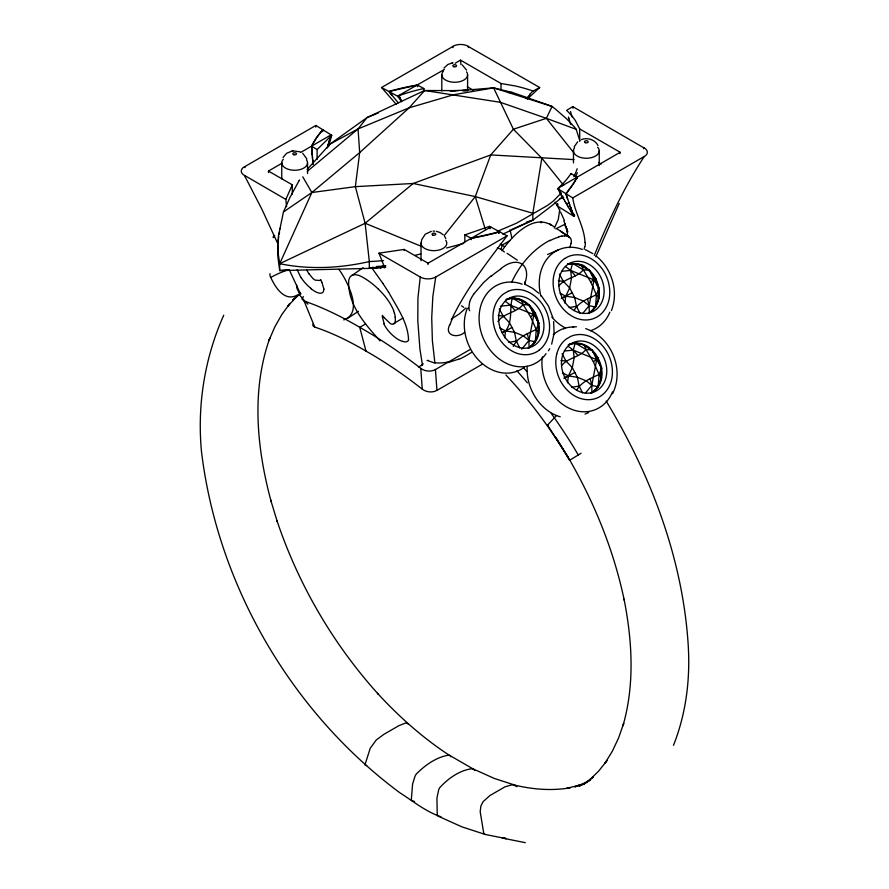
<?xml version="1.0" encoding="UTF-8"?>
<svg xmlns="http://www.w3.org/2000/svg" width="889" height="889" viewBox="0 0 889 889"><rect width="100%" height="100%" fill="white"/><g stroke="black" fill="none" stroke-linecap="round" stroke-linejoin="round"><path stroke-width="1.33" d="M571.027 174.622L571.027 173.477L577.028 177.211L576.917 178.4M398.294 102.835L388.949 91.523L417.397 85.044L423.853 88.511L423.853 91.167M585.006 242.708C584.484 226.984 574.939 213.371 572.749 197.914L557.736 188.646L562.159 184.434A141.373 81.621 0 0 0 571.005 173.477M554.358 228.14L558.292 219.527L559.737 209.526M507.875 298.86C531.889 292.703 551.436 333.92 528.21 348.166C552.536 334.408 532.4 289.714 505.919 299.549M599.175 296.026C600.197 284.924 594.874 273.223 585.406 267.211C582.751 261.31 553.069 264.478 576.372 263.855C597.641 267.789 607.82 301.071 588.396 313.417C594.863 310.239 598.619 303.005 599.175 296.026L598.675 296.237M570.338 343.987C596.063 337.776 613.577 379.159 591.052 393.138C615.621 379.281 594.808 334.053 568.26 344.743M559.648 210.215L557.447 206.004L557.547 203.481M277.812 245.364L277.957 257.632L279.702 270.578L369.313 268.4L385.759 265.633M315.751 127.127L315.862 125.438L331.741 135.25L328.497 146.852M574.15 214.227L574.005 216.416L557.447 206.004L555.003 202.125M534.5 342.187L535.367 341.821L536.234 329.519L538.901 323.085L533.822 314.662L529.366 304.938L523.121 304.56L512.375 298.048L511.508 298.415M594.685 307.438L595.552 307.072L596.419 294.77L599.075 288.336L594.008 279.913L589.551 270.189L583.306 269.812L572.56 263.3L571.694 263.666M597.341 387.159L598.208 386.793L599.075 374.491L601.742 368.057L596.663 359.634L592.207 349.91L585.962 349.533L575.216 343.021L574.35 343.387M567.06 228.651L567.538 236.13L570.527 238.285M277.946 243.319L278.713 236.552M427.931 264.555L428.065 263.211L490.761 227.028L507.074 235.829C486.883 262.633 465.814 289.358 451.423 319.84M471.092 239.497L471.214 238.308L464.836 234.885L464.858 242.041M576.894 178.567L577.028 177.211A157.286 90.811 0 0 1 565.804 193.635L567.671 199.092M620.044 153.641L620.178 152.297L579.695 128.927L575.361 120.56A120.126 69.353 0 0 0 566.626 110.38L572.749 106.602L645.514 148.796A10.79 6.234 0 0 1 645.525 155.731L572.749 197.914M471.092 239.652L471.226 238.296L499.651 231.829L498.729 233.262M534.711 313.539L535.578 313.172L533.822 314.662L528.966 340.431L529.066 347.799M594.897 278.79L595.763 278.424L594.008 279.913L589.151 305.683L589.251 313.05M597.552 358.511L598.419 358.145L596.663 359.634L591.807 385.404L591.907 392.771M504.652 337.809L505.597 330.952L514.52 332.297L523.521 335.942L528.966 340.431L535.367 341.821M564.837 303.06L565.782 296.204L569.649 287.925L571.516 278.001L570.627 270.412L572.56 263.3M567.493 382.781L568.438 375.925L572.305 367.646L574.172 357.722L573.283 350.133L575.216 343.021M502.841 234.14L532.822 220.139L532.822 213.249L541.823 158.164L513.398 129.227L493.606 87.867L462.291 90.434M385.782 267.056L384.548 267.222L378.947 253.176L420.264 277.024L417.941 297.971L417.808 320.862L419.919 349.099L422.375 364.49L423.242 363.823M584.629 246.986L584.162 249.198M279.102 234.218L279.557 231.918M507.074 235.829L435.732 277.024L432.821 296.604L431.721 317.906L432.387 340.787L434.91 363.134L427.942 360.69M501.24 249.053L502.018 245.186L510.186 240.475M571.105 243.319L569.793 247.709M557.447 206.004L557.836 204.214M280.246 228.906L280.435 228.162M408.54 339.731C407.951 322.385 396.827 307.161 388.715 292.325M512.375 298.048C509.053 308.839 513.164 321.051 505.585 330.93L502.196 332.697L505.597 330.952M449.601 324.941C444.189 335.898 457.691 338.587 464.569 332.408M298.948 180.934L290.014 197.325L283.458 211.949L278.435 236.018L277.724 250.409L279.702 263.689L279.702 270.578L287.992 269.756M524.521 284.258C532.278 264.266 517.109 255.321 501.063 268.5M421.442 240.141L425.242 234.185L431.343 231.351M300.793 152.375L331.119 134.85L329.608 139.84M331.119 134.85L330.108 138.173M329.108 141.495L329.986 138.595M328.285 144.185L327.085 148.119M328.852 142.329L327.585 146.463M328.597 143.151L329.419 140.462M469.614 301.916L468.836 308.116M673.495 745.271C685.864 714.2 690.164 680.507 688.33 647.236L688.297 646.436C683.052 559.181 650.992 475.471 606.209 401.083M577.139 168.766L576.661 170.143A107.136 60.885 56.4 0 1 573.816 176.655M551.658 344.143L554.103 333.453L553.636 321.54M611.432 310.583C618.944 291.57 611.832 268.456 595.974 255.888M444.2 235.596L475.271 196.591L490.739 154.919L513.398 129.227L546.379 118.337L576.216 129.338L579.872 140.951M286.602 206.693L285.825 199.414L292.303 184.834L268.434 171.055L281.913 163.265M223.739 315.217C204.77 357.634 197.125 404.739 201.436 450.99L201.503 451.801C217.716 585.595 291.581 712.545 399.894 792.788C413.141 801.222 425.987 811.835 440.977 816.758M577.339 172.71L575.639 176.678M595.863 256.754L619.255 203.425M594.297 255.376C608.365 221.305 623.867 187.646 644.092 156.731M574.127 146.918L577.683 141.773M511.742 282.146C519.698 264.733 532.956 249.242 550.013 240.241M312.961 324.007L312.917 325.819L314.762 327.096A275.079 111.381 49.1 0 1 366.001 351.111A275.079 114.792 48.1 0 1 422.297 389.182C426.42 392.271 432.41 392.882 436.966 390.393L482.371 364.157M489.983 228.773L490.761 227.028L489.517 226.362L464.836 234.885M383.559 260.544A256.788 245.742 42.2 0 1 369.313 261.566C340.009 268.267 309.25 269.812 279.702 263.689L311.85 192.524L359.678 152.575L409.151 107.813L424.62 90.5L455.535 90.634M612.521 393.683C623.645 371.935 613.532 342.81 592.241 331.408M540.768 222.739L541.301 221.617L541.679 222.661M489.517 226.362L488.872 227.751M573.483 152.397L546.379 118.337L552.058 106.447A87.6 3.367 18.3 0 0 547.857 104.891L518.287 94.49A78.71 3.023 18.3 0 0 512.408 92.489L493.606 87.867L453.657 94.734L409.151 107.813L358.056 128.927L330.075 144.051L307.227 169.366M312.85 162.509L312.95 163.987L311.583 146.129L316.495 137.773L322.796 129.716L322.551 131.539L322.796 129.716A157.22 90.767 0 0 0 319.473 133.706A157.286 90.811 0 0 0 311.583 146.129L312.239 154.097M577.028 177.211C574.461 183.512 568.904 188.879 566.06 194.369M513.253 346.443C517.331 337.376 527.688 333.419 536.234 329.519L538.823 333.142L537.956 333.508M574.05 310.605C578.328 302.26 588.262 298.526 596.419 294.77L599.008 298.393L598.141 298.76M576.705 390.327C580.984 381.981 590.918 378.247 599.075 374.491L601.664 378.114L600.797 378.481M283.058 157.464L286.58 153.308L292.359 150.908M299.493 180.011L299.137 180.623M548.446 350.799L549.691 348.71M574.672 215.316L574.005 216.416L573.538 215.649M643.558 148.674L644.092 147.796M501.974 250.754C511.242 236.974 532.111 214.305 550.447 224.639A21.914 10.735 -53.6 0 1 550.924 225.373M498.751 233.229L499.207 232.529M394.594 323.229L393.938 323.963M473.581 294.259L483.505 282.646A48.35 19.591 -47.7 0 1 487.283 279.246L490.839 276.035M443.933 68.086L447.867 64.475L452.412 62.897M307.372 171.277L358.056 128.927L367.057 117.548L424.62 90.5L500.318 102.291L546.379 118.337M396.216 104.246L381.537 87.522L454.612 45.506A10.79 6.234 0 0 1 466.625 45.506L539.69 87.522L527.299 99.079M521.687 349.199L528.966 340.431L527.355 333.731M582.684 313.484L589.151 305.683L587.54 298.982M585.34 393.205L591.807 385.404L590.196 378.703M561.404 192.824L553.758 200.625A122.115 91.345 59.7 0 1 546.846 205.826L516.609 223.139L497.229 231.418M569.271 206.081L568.415 207.104L569.46 208.848M317.117 159.442L317.106 149.574L331.741 135.25M465.958 307.994L459.246 313.973L451.29 319.118M530.022 94.845L529.222 95.656M497.884 321.518C504.085 312.839 516.387 312.85 523.121 304.56L521.221 299.626L520.354 299.993M558.948 285.858C565.137 277.913 576.905 277.835 583.306 269.812L581.406 264.878L580.539 265.244M561.615 365.579C567.793 357.634 579.572 357.556 585.962 349.533L584.062 344.599L583.195 344.965M303.305 296.515L302.038 299.16L304.105 301.027A307.494 124.504 49.1 0 1 359.745 327.319A307.494 128.305 48.1 0 1 420.764 368.379C424.886 371.446 430.876 372.024 435.421 369.535L469.892 349.633M529.099 95.768L526.01 98.59M505.863 374.936C530.266 400.85 551.491 429.676 569.549 460.324L581.05 453.268M556.558 415.485L547.48 425.142A10.412 1.189 -34.6 0 0 548.002 425.231M427.076 360.534L428.042 360.323M563.104 196.336L553.747 204.114A129.461 14.546 -32.7 0 1 546.846 209.548L532.822 220.139L511.631 229.506M536.234 329.519L530.544 316.773L535.578 313.172M596.419 294.77L590.729 282.024L595.763 278.424M599.075 374.491L593.385 361.745L598.419 358.145M279.702 263.689L365.123 223.272L413.207 183.478L490.739 154.919L574.038 159.609M300.838 293.381L292.814 299.915L296.782 296.615L287.703 306.261L289.87 303.505L281.791 314.584L274.801 326.952L268.934 340.554L269.8 338.153C251.131 390.638 256.799 448.367 271.056 501.174L270.701 500.029L277.29 521.721L277.001 520.765C298.448 584.584 333.042 643.969 378.125 693.987L377.492 693.298C398.85 716.578 422.608 737.748 449.056 755.105A9.746 5.29 -57.2 0 1 450.134 755.75L450.901 756.795M330.075 144.051L367.057 117.548L376.48 113.748M343.732 319.896C361.078 313.828 350.922 290.259 344.965 279.09A46.095 18.802 48.5 0 0 341.665 273.423A36.538 14.913 48.4 0 0 339.476 270.145L338.876 269.289M283.458 211.949L311.85 192.524L355.356 186.657L413.207 183.478L475.271 196.591L532.822 213.249M380.059 340.876C365.179 324.307 347.832 304.905 348.666 281.235A46.095 18.825 48.4 0 1 349.566 277.979A36.538 14.913 48.4 0 1 350.488 276.501L363.134 267.667M348.144 318.018L358.411 311.294M384.137 317.617L390.138 323.374A6.467 2.578 47.9 0 0 392.382 324.318L402.85 318.118M422.475 91.878L424.62 90.5M315.862 125.438L243.086 167.632A10.79 6.234 0 0 0 243.086 174.555L285.825 199.414M567.193 205.037L566.671 204.148L568.271 203.159M444.367 69.475L397.583 96.19L381.537 87.522M455.157 63.252L460.546 60.141L501.018 83.51L515.52 86.011A120.126 69.353 0 0 1 533.156 91.056M620.178 152.297L558.625 187.846L560.003 192.257M560.926 186.512L562.081 185.845M563.226 185.19L564.382 184.523M365.579 323.952L359.745 327.33L366.001 351.111M533.167 91.045L539.69 87.522M595.552 307.072L589.151 305.683L583.706 301.193L574.705 297.548L565.782 296.204L561.259 298.537L572.172 292.737L569.649 287.925L563.359 281.324L559.392 274.079M499.218 308.827L503.174 316.073L509.464 322.674L511.986 327.485L505.608 330.941L499.974 328.041M598.208 386.793L591.807 385.404L586.362 380.914L577.361 377.269L568.438 375.925L563.915 378.258L574.827 372.458L572.305 367.646L566.015 361.045L562.059 353.8M570.127 460.024L569.549 460.324M351.811 275.357C356.945 273.123 362.179 276.979 366.468 279.49M435.732 277.024L433.999 277.846A10.79 6.234 0 0 1 421.986 277.846L420.264 277.024M555.725 228.873L564.559 224.45M300.504 292.959C286.369 304.182 276.223 289.281 270.745 277.446A5.023 4.101 61.4 0 1 270.012 273.679M508.108 291.325L503.463 294.003A33.682 27.437 66.8 0 0 493.839 309.383A32.26 26.281 66.8 0 0 493.084 313.906A33.938 27.648 66.8 0 0 496.184 332.83A32.115 26.159 66.8 0 0 499.207 338.631A34.026 27.715 66.8 0 0 512.831 351.477A32.126 26.17 66.8 0 0 518.254 353.7A33.915 27.626 66.8 0 0 535.634 352.377A32.171 26.203 66.8 0 0 539.067 350.266M547.624 254.498L558.725 249.753M588.685 270.556L589.551 270.189M528.499 305.305L529.366 304.938M598.219 288.703L599.075 288.336M538.034 323.452L538.901 323.085M563.637 328.819L565.493 328.03A43.539 35.46 66.8 0 1 551.836 317.106M591.341 350.277L592.207 349.91M600.875 368.424L601.742 368.057M585.018 414.074L588.718 412.485M377.569 113.303L378.392 112.97M458.546 359.189L448.245 362.49M581.45 139.573C587.407 137.25 595.019 139.606 597.941 145.452M373.113 267.156L369.313 268.4L369.313 261.51L365.123 223.272L355.356 186.657L359.678 152.575L358.056 128.927M463.758 243.397L446.589 247.987M526.388 222.106L532.822 220.139M559.003 236.685L561.837 236.074M569.038 307.638L576.472 306.283L579.917 313.15M508.852 342.387L516.287 341.032L519.732 347.888M571.694 387.36L579.128 386.015L582.573 392.871M428.065 263.211L404.173 249.42L378.947 253.176M452.99 62.808L452.145 62.93M292.926 150.819L300.238 151.886M292.092 150.952L293.103 150.797M382.926 283.458L372.08 268.267L385.304 266.856M382.548 267.456L373.391 268.2M385.037 266.922L380.036 267.422L380.736 268.378M382.637 267.167L381.592 267.267M561.837 271.289L570.627 270.412L593.996 279.891M500.407 306.16L510.442 305.16L533.811 314.639M564.493 351.011L573.283 350.133L596.652 359.612M516.909 786.698L512.664 784.609L504.963 786.843L489.917 795.544L483.049 801.722L480.871 806.09L480.193 811.757L483.627 832.56A3.434 2.434 -75.4 0 0 485.172 834.46L501.829 837.76M384.737 266.044L382.103 266.211M380.359 266.3L378.981 266.367M383.148 266.267L381.892 266.322M378.436 266.389L376.603 266.456M467.225 90.1L449.978 90.756L458.191 90.667M433.132 231.129L434.677 231.129M559.881 198.491L562.97 198.369A142.451 82.244 0 0 0 563.559 197.747M512.408 92.489L508.086 92.467M572.86 326.796L576.428 326.83M564.604 235.829L567.604 236.196M365.69 765.44L366.679 765.485M466.203 91.034L462.88 90.845M558.37 280.768L563.359 281.324M498.184 315.506L503.174 316.073M561.026 360.49L566.015 361.045M414.641 801.556L411.551 800.478A3.856 2.089 -57.2 0 1 411.429 799.644A112.692 61.197 -57.2 0 1 411.474 797.666L412.607 784.009L415.085 775.997A9.768 5.312 -57.2 0 1 416.308 774.03C424.975 765.196 436.732 756.839 449.056 755.105M497.34 247.964L501.374 249.376L504.385 252.054M503.207 838.038L505.985 838.594M502.129 838.016L525.266 842.672M436.455 231.351L440.033 232.529L443.122 234.718M512.664 784.609C531.389 789.354 551.013 791.077 570.149 787.832L566.749 788.287L579.572 785.12L574.783 786.887L586.807 782.187L579.117 786.232L590.318 780.009L582.973 784.654L593.285 776.93L589.363 780.186L598.741 770.996L607.109 760.406L605.076 763.062L612.41 751.094L618.622 737.859L623.678 723.446L622.989 725.724C634.824 684.519 632.29 640.669 624.011 599.042L624.222 600.119C613.654 549.591 593.774 501.296 567.827 456.757L555.914 437.41M514.998 785.154L494.206 778.397L472.548 768.663C460.169 769.907 448.078 778.42 439.811 787.598A9.768 5.956 -63 0 0 438.722 789.643L436.944 798.055L437.188 812.513A112.692 68.72 -63 0 0 437.355 814.624A3.856 2.356 -63 0 0 437.577 815.513L438.055 816.124M485.183 834.427L462.08 826.914L438.51 816.324M493.606 87.867L552.058 106.447A87.6 17.791 31.8 0 1 556.047 109.625L566.56 118.77L574.194 126.76A78.71 15.98 31.8 0 1 576.216 129.338M585.74 328.586L591.518 330.997M365.123 223.272L422.008 246.609M585.418 249.676L592.841 253.621M525.243 284.413L532.655 288.369L538.756 293.214M296.548 284.836L296.882 287.38M560.159 293.292L565.771 296.193M562.815 373.013L568.427 375.914M473.404 769.096L449.812 755.483M467.292 86.766L473.481 90.334M598.73 162.654L601.142 164.043M311.583 146.14L317.106 149.574M564.382 233.763L560.492 231.162L569.06 236.841L563.148 232.94M517.32 260.177L507.119 253.298M561.77 232.007L556.692 228.584M549.558 223.717L554.247 226.917M461.502 305.783L463.78 307.35M462.169 64.886L466.592 70.12M565.415 266.467L570.627 270.412L575.361 275.79M568.071 346.188L573.283 350.133L578.017 355.511M505.23 301.215L510.442 305.16L515.176 310.528M302.704 153.308L306.872 158.931M541.545 296.059L548.48 306.049L552.825 317.54M392.116 95.423L389.404 92.078M541.823 158.164L562.848 184.323M397.583 96.19L401.661 101.713L398.983 95.668L404.873 93.634A141.373 81.621 0 0 1 423.864 88.522M309.016 273.823L312.817 278.379A6.467 2.578 47.9 0 0 315.317 280.179L319.751 280.446A32.137 12.924 48.8 0 0 320.729 279.835M547.646 425.264L568.027 457.068M474.693 770.53L473.77 769.385A9.746 5.945 -63 0 0 472.548 768.663M583.306 269.812L590.729 282.024M585.962 349.533L593.385 361.745M523.121 304.56L530.544 316.773M299.249 292.325L300.66 294.215L289.225 269.689M408.373 724.035L405.817 722.924L398.95 725.635L383.892 734.325L376.203 740.037L370.224 748.271L365.168 764.173A3.434 1.389 -48.2 0 0 365.668 765.473M444.667 236.496L445.789 238.53M300.949 277.624L297.17 269.767M572.949 214.671L573.649 215.838M572.149 213.338L573.072 214.882M571.194 211.749L572.249 213.504M570.76 211.026L571.227 211.793M570.849 211.171L569.382 208.726M568.015 206.426L568.471 207.193M567.104 204.892L568.249 206.804M565.849 202.77L566.671 204.148M565.971 202.97L563.604 198.969M564.948 201.247L565.282 201.814M562.604 197.258L563.848 199.38M562.648 197.347L561.459 195.313M561.604 195.558L557.736 188.646M302.749 176.811L311.85 192.524M270.701 277.357L270.745 277.446A311.372 179.867 60 0 1 288.536 269.678M244.508 166.632L245.064 167.632M560.281 193.291L560.87 194.402M244.508 175.555L261.899 209.248L277.879 243.842M561.115 194.835L561.459 195.502M561.692 195.936L562.159 196.813M572.172 292.737L574.705 297.548L576.472 306.283M574.827 372.458L577.361 377.269L579.128 386.015M511.986 327.485L514.52 332.297L516.287 341.032M560.57 212.015L564.371 220.416M399.894 97.601L399.45 96.634M383.904 266.978L384.348 267.956M384.237 323.896L382.414 317.162A41.116 17.047 46 0 1 382.348 315.417A32.137 13.246 47.9 0 0 384.215 317.573M400.339 98.59L401.328 100.913M321.829 282.18L323.952 289.092M304.105 301.027L314.762 327.096M570.905 207.982L571.505 209.593M570.571 207.093L571.205 208.793M571.46 209.482L571.971 210.871M570.682 207.404L569.538 204.281M571.905 210.671L572.227 211.56M572.038 211.026L572.483 212.26M572.427 212.104L572.738 212.949M572.694 212.815L574.005 216.416M569.282 203.603L569.649 204.592M573.094 213.893L573.349 214.616M569.038 202.914L569.393 203.881M569.127 203.17L566.793 196.569M393.527 310.661L394.372 313.261M566.671 196.202L566.182 194.735M475.271 196.591L485.305 229.362M570.616 124.338L568.982 118.793M559.559 190.757L559.826 191.657M568.916 118.581L568.471 117.037M511.831 238.008L510.097 229.762M566.249 226.951L566.793 231.618M572.749 106.602L573.027 108.28M452.879 46.328L453.001 47.584M460.546 60.141L460.924 64.619M417.519 86.377L417.397 85.044A157.22 90.822 0 0 0 395.816 89.567A157.097 90.767 0 0 0 388.926 91.5M268.434 171.055L268.567 172.544M468.347 46.328L468.447 47.573M312.195 153.597L312.339 155.419M435.421 369.535L436.966 390.393M420.764 368.368L422.297 389.182M312.428 156.575L312.539 158.064M312.628 159.375L312.75 161.02M312.728 160.687L312.995 164.632M599.242 150.808L599.242 165.565M579.695 128.927L579.695 140.984M573.461 150.808L573.461 162.876M501.018 83.51L501.018 90.122M467.603 74.798L467.603 90.9M441.811 74.798L441.811 90.9M421.008 243.219L421.008 260.655M404.173 249.42L404.173 250.565M307.538 162.82L307.538 173.544M292.303 184.834L292.303 194.18M281.746 162.82L281.746 178.911M420.819 253.91A256.788 245.742 42.2 0 1 415.141 255.31M445.733 240.263A12.891 7.445 0 0 1 434.543 250.654A12.891 7.445 0 0 1 421.619 240.963M597.63 147.196A12.891 7.445 0 0 1 586.984 158.242A12.891 7.445 0 0 1 574.516 147.852M466.536 71.842A12.891 7.445 0 0 1 454.068 82.244A12.891 7.445 0 0 1 443.433 71.187M306.483 159.864A12.891 7.445 0 0 1 294.015 170.255A12.891 7.445 0 0 1 283.369 159.209M504.663 246.775A306.994 214.66 75.2 0 0 502.018 245.186A306.994 218.45 74.2 0 0 500.207 244.175M422.331 364.423A73.865 26.748 49.8 0 1 418.541 366.879M422.586 365.057A19.136 1.233 -45.4 0 1 421.575 365.523M366.479 279.557A39.927 16.302 48.4 0 1 378.447 289.192M378.436 289.236A29.27 11.957 48.4 0 1 393.716 310.75M394.494 313.328A37.694 15.18 48.8 0 1 395.283 317.317M395.127 317.206A31.804 12.668 49.3 0 1 394.705 323.34M448.534 361.856A92.578 42.116 -50.2 0 1 435.132 362.768M471.437 352.411A73.409 34.249 -51.9 0 1 458.457 359.5M490.884 276.479A54.996 21.125 -47.1 0 1 500.952 269M469.636 301.904A20.303 8.679 -47.7 0 1 473.648 294.27M469.625 310.739A26.548 11.468 -47.5 0 1 468.759 308.183M499.629 231.807A157.097 90.634 0 0 1 471.226 238.263M383.748 323.718A17.758 7.201 46.9 0 0 402.172 341.298A17.347 6.623 47 0 0 402.717 341.509M408.607 339.798A17.691 6.768 47.1 0 1 402.617 341.32M382.859 283.469A127.16 51.829 48.5 0 1 388.649 292.325M450.023 324.752A46.161 21.092 -47.7 0 1 451.901 319.696M532.978 90.9A64.252 45.05 29.1 0 1 529.522 94.434M559.237 189.946A68.109 30.859 -67.3 0 1 559.503 190.835M549.824 240.73A54.996 21.114 -47.1 0 1 558.781 237.085M561.781 236.163A48.35 19.169 -48.4 0 1 564.559 235.896M570.516 238.296A20.303 8.157 -49.9 0 1 571.183 243.275M567.949 231.929A17.758 12.502 77 0 1 565.115 223.584M585.318 242.441A46.161 18.813 -51.9 0 1 585.051 246.675M563.904 220.861A108.358 53.64 -52.3 0 1 565.648 227.451M572.038 116.859A64.252 14.335 73 0 1 570.516 111.481M320.662 279.824A41.116 15.391 49.4 0 1 321.774 282.157M307.827 304.171A73.865 30.871 45.1 0 1 299.271 294.659M298.993 292.314A19.136 17.836 76.2 0 1 296.67 287.458M308.95 273.812A31.804 13.291 47.6 0 1 306.738 270.023M323.74 288.925A17.758 6.834 48.6 0 1 311.261 288.881M311.261 288.825A17.347 6.634 47 0 1 310.628 288.336M310.628 288.114A17.691 6.779 47 0 1 301.16 277.646M273.801 237.43A43.539 2.456 -32.3 0 1 274.701 235.407M516.898 370.791A311.372 179.856 60 0 1 527.399 382.848M551.224 413.429A311.372 179.856 60 0 1 578.261 454.935M523.577 367.757A316.328 182.712 60 0 1 526.877 371.502M506.374 838.616A336.975 194.558 60 0 1 504.374 838.071M506.797 299.282A26.792 21.825 66.8 0 1 526.699 303.971M530.377 307.527A26.792 21.825 66.8 0 1 533.333 311.539M535.567 315.795A26.792 21.825 66.8 0 1 537.223 320.562M538.123 325.718A26.792 21.825 66.8 0 1 538.134 330.997M537.178 336.053A26.792 21.825 66.8 0 1 529.677 347.166M524.01 367.479A43.539 35.46 66.8 0 1 478.671 360.178A43.539 35.46 66.8 0 1 467.347 308.261M546.035 353.666A43.539 35.46 66.8 0 1 499.385 359.078A43.539 35.46 66.8 0 1 480.916 305.383A43.539 35.46 66.8 0 1 522.132 284.158M508.208 291.281A33.682 27.437 66.8 0 1 524.377 290.514M539.056 350.255A34.015 27.703 66.8 0 0 548.313 336.331A32.126 26.17 66.8 0 0 549.446 330.352M549.435 330.341A34.026 27.715 66.8 0 0 546.357 311.417A32.115 26.159 66.8 0 0 543.323 305.616A33.938 27.648 66.8 0 0 528.366 292.114A32.26 26.281 66.8 0 0 524.277 290.559M569.638 344.254A26.792 21.825 66.8 0 1 580.706 344.254M585.284 346.121A26.792 21.825 66.8 0 1 589.54 348.944M593.219 352.5A26.792 21.825 66.8 0 1 596.175 356.511M598.408 360.767A26.792 21.825 66.8 0 1 600.064 365.535M600.964 370.702A26.792 21.825 66.8 0 1 600.975 375.969M600.019 381.025A26.792 21.825 66.8 0 1 598.175 385.548M595.597 389.293A26.792 21.825 66.8 0 1 592.519 392.138M560.248 416.808A43.539 35.46 66.8 0 1 527.233 366.324M612.51 391.882A43.539 35.46 66.8 0 1 568.504 407.929A43.539 35.46 66.8 0 1 542.346 356.833M553.269 334.786A43.539 35.46 66.8 0 1 573.705 327.008M556.681 354.355A33.682 27.437 66.8 0 1 566.315 338.987L570.949 336.298A33.682 27.437 66.8 0 1 587.118 335.553A32.26 26.281 66.8 0 1 591.207 337.075A33.938 27.648 66.8 0 1 606.142 350.599A32.115 26.159 66.8 0 1 609.209 356.389A34.026 27.715 66.8 0 1 612.277 375.325A32.126 26.17 66.8 0 1 611.165 381.314A34.015 27.703 66.8 0 1 601.897 395.227A32.171 26.203 66.8 0 1 598.486 397.361A33.915 27.626 66.8 0 1 581.095 398.65A32.126 26.17 66.8 0 1 575.661 396.472A34.026 27.715 66.8 0 1 562.059 383.603A32.115 26.159 66.8 0 1 559.003 377.814A33.938 27.648 66.8 0 1 555.936 358.889A32.26 26.281 66.8 0 1 556.658 354.344M569.016 264.033A26.792 21.825 66.8 0 1 586.884 269.223M590.552 272.779A26.792 21.825 66.8 0 1 593.519 276.79M595.752 281.046A26.792 21.825 66.8 0 1 597.397 285.814M598.308 290.97A26.792 21.825 66.8 0 1 598.319 296.248M597.364 301.304A26.792 21.825 66.8 0 1 589.851 312.417M524.766 284.491A43.539 35.46 66.8 0 1 525.232 281.357M540.923 296.17A43.539 35.46 66.8 0 1 582.317 249.409M609.854 312.161A43.539 35.46 66.8 0 1 590.363 330.752M564.748 258.477L563.648 259.255A33.682 27.437 66.8 0 0 554.025 274.634A32.26 26.281 66.8 0 0 553.269 279.168A33.938 27.648 66.8 0 0 556.37 298.093A32.115 26.159 66.8 0 0 559.392 303.894A34.026 27.715 66.8 0 0 573.016 316.74A32.126 26.17 66.8 0 0 578.439 318.951A33.915 27.626 66.8 0 0 595.819 317.629A32.171 26.203 66.8 0 0 599.242 315.517A34.015 27.703 66.8 0 0 608.498 301.593A32.126 26.17 66.8 0 0 609.632 295.604A34.026 27.715 66.8 0 0 606.542 276.668A32.115 26.159 66.8 0 0 603.509 270.867A33.938 27.648 66.8 0 0 588.551 257.365A32.26 26.281 66.8 0 0 584.462 255.81A33.682 27.437 66.8 0 0 568.293 256.588L564.748 258.477M417.519 86.544L417.386 85.055L417.519 86.544M432.976 235.118A1.845 1.067 0 0 0 435.743 234.196A1.845 1.067 0 0 0 432.976 233.274A1.845 1.067 0 0 0 432.976 235.118M585.351 142.685A1.845 1.067 0 0 0 588.196 141.84A1.845 1.067 0 0 0 585.507 140.84A1.845 1.067 0 0 0 585.351 142.685M453.701 66.675A1.845 1.067 0 0 0 456.546 65.83A1.845 1.067 0 0 0 453.857 64.83A1.845 1.067 0 0 0 453.701 66.675M293.726 154.719A1.845 1.067 0 0 0 296.493 153.797A1.845 1.067 0 0 0 293.726 152.875A1.845 1.067 0 0 0 293.726 154.719M498.773 315.073A26.792 21.825 66.8 0 0 530.044 347.41A26.792 21.825 66.8 0 0 534.967 303.905A26.792 21.825 66.8 0 0 498.773 315.073M561.615 360.045A26.792 21.825 66.8 0 0 592.885 392.382A26.792 21.825 66.8 0 0 597.808 348.877A26.792 21.825 66.8 0 0 561.615 360.045M558.959 280.324A26.792 21.825 66.8 0 0 590.229 312.661A26.792 21.825 66.8 0 0 595.152 269.156A26.792 21.825 66.8 0 0 558.959 280.324"/></g></svg>
